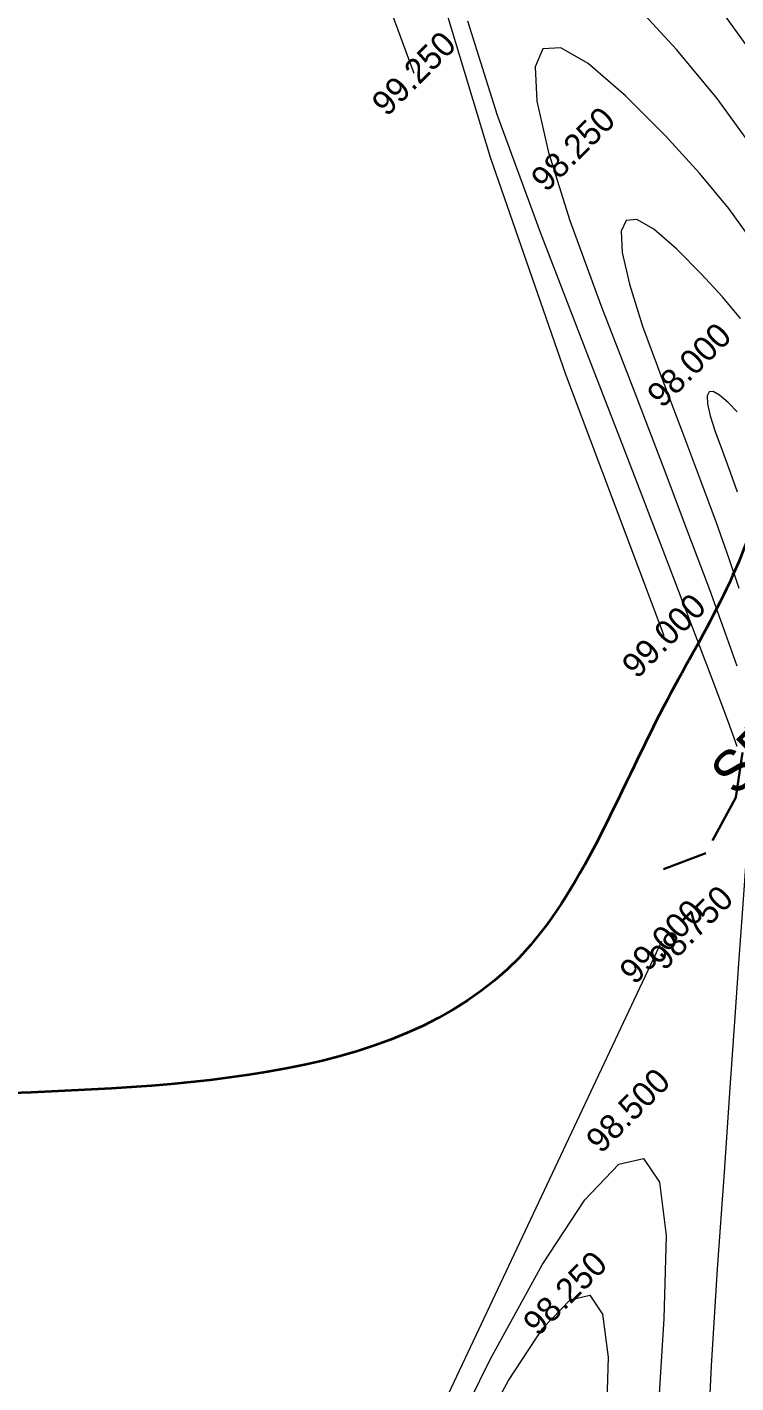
# Model space of a CAD drawing. Extents: x 0 to 10087, y 0 to 10179.
# Drawn here: x 9968.7 to 9990.33, y 9963.27 to 10004.67 of the extents above; entities that cross this region are included whole.
import ezdxf
from ezdxf.enums import TextEntityAlignment as Align

# ---------------------------------------------------------------- set-up
doc = ezdxf.new("R2010")
doc.units = 0
doc.header["$MEASUREMENT"] = 0
doc.linetypes.add('DASHED', pattern=[0.75, 0.5, -0.25])
for name, color, linetype in [('2', 1, 'Continuous'), ('Contour_RL', 44, 'Continuous'), ('WELL', 4, 'Continuous')]:
    doc.layers.add(name, color=color, linetype=linetype)
doc.layers.add('Contours', color=42, linetype='Continuous', lineweight=13)
doc.layers.add('SB', color=1, linetype='DASHED', lineweight=30)

msp = doc.modelspace()

# ---------------------------------------------------------------- linework, layer by layer
at = {"layer": 'Contours', "color": 122, "linetype": 'Continuous'}
for points in [[(9978.488, 10008.735), (9980.497, 10003.262)], [(9981.244, 10005.966), (9982.836, 10000.699), (9985.131, 9994.075), (9988.129, 9986.093)], [(9990.77, 10001.09), (9989.754, 10002.496), (9988.519, 10003.993), (9987.066, 10005.579)], [(9990.695, 10004.062), (9989.397, 10005.859)], [(9982.141, 10004.86), (9983.043, 10001.986), (9984.358, 9998.406), (9985.785, 9994.714), (9987.022, 9991.506), (9988.069, 9988.781), (9988.926, 9986.539), (9989.594, 9984.782), (9990.072, 9983.508), (9990.36, 9982.717)], [(9990.844, 9998.117), (9990.11, 9999.133), (9989.218, 10000.215), (9988.168, 10001.361), (9986.961, 10002.573), (9985.823, 10003.561), (9984.984, 10004.039), (9984.443, 10004.006), (9984.201, 10003.462), (9984.256, 10002.407), (9984.61, 10000.842), (9985.262, 9998.765), (9986.212, 9996.178), (9987.243, 9993.504), (9988.138, 9991.165), (9988.896, 9989.162), (9989.519, 9987.494), (9990.005, 9986.162), (9990.354, 9985.166)], [(9990.466, 9995.771), (9989.917, 9996.437), (9989.27, 9997.143), (9988.526, 9997.89), (9987.826, 9998.498), (9987.309, 9998.793), (9986.976, 9998.772), (9986.826, 9998.437), (9986.861, 9997.788), (9987.079, 9996.823), (9987.48, 9995.544), (9988.066, 9993.951), (9988.701, 9992.294), (9989.254, 9990.825), (9989.724, 9989.543), (9990.111, 9988.45), (9990.415, 9987.544)], [(9990.373, 9992.925), (9990.092, 9993.206), (9989.829, 9993.435), (9989.634, 9993.546), (9989.509, 9993.538), (9989.452, 9993.412), (9989.465, 9993.168), (9989.547, 9992.805), (9989.698, 9992.323), (9989.918, 9991.723), (9990.159, 9991.084), (9990.369, 9990.484)], [(9989.467, 9961.213), (9989.587, 9963.787), (9989.772, 9966.749), (9989.978, 9969.709), (9990.156, 9972.275), (9990.307, 9974.448), (9990.431, 9976.226), (9990.529, 9977.611), (9990.599, 9978.602), (9990.643, 9979.199), (9990.66, 9979.403), (9990.715, 9979.259), (9990.874, 9978.815), (9991.137, 9978.07), (9991.504, 9977.025), (9991.975, 9975.679), (9992.55, 9974.032), (9993.229, 9972.085), (9994.012, 9969.837), (9994.803, 9967.584), (9995.509, 9965.624), (9996.129, 9963.956), (9996.663, 9962.579)], [(9988.057, 9976.751), (9984.224, 9968.604), (9980.889, 9961.521)], [(9980.971, 9960.194), (9982.83, 9963.988), (9984.414, 9966.877), (9985.722, 9968.863), (9986.755, 9969.945), (9987.512, 9970.124), (9987.994, 9969.398), (9988.2, 9967.769), (9988.131, 9965.236), (9987.962, 9962.434)], [(9982.126, 9961.032), (9983.394, 9963.346), (9984.442, 9964.937), (9985.269, 9965.804), (9985.876, 9965.947), (9986.262, 9965.365), (9986.427, 9964.06), (9986.372, 9962.032)]]:
    msp.add_lwpolyline(points, dxfattribs=at)
at = {"layer": 'SB', "ltscale": 3}
msp.add_lwpolyline([(9991.143, 9994.626), (9991.038, 9990.377), (9991.183, 9986.972), (9990.327, 9981.149), (9989.411, 9979.448), (9988.125, 9978.961)], dxfattribs=at)
at = {"layer": 'WELL', "linetype": 'Continuous', "lineweight": 35}
msp.add_spline([(9991.143, 9994.626), (9991.038, 9990.377), (9988.133, 9983.938), (9983.715, 9976.255), (9966.391, 9972.037), (9943.736, 9969.706)], degree=3, dxfattribs=at)

# ---------------------------------------------------------------- texts
at = {"layer": '2'}
msp.add_text('SB', height=1.25, rotation=45, dxfattribs=at).set_placement((9990.327, 9981.149))
at = {"layer": 'Contour_RL', "color": 122, "linetype": 'Continuous'}
for s, p in [('99.250', (9980.497, 10003.262)), ('98.250', (9985.357, 10000.954)), ('98.000', (9988.899, 9994.36)), ('99.000', (9988.129, 9986.093)), ('98.750', (9988.958, 9977.176)), ('99.000', (9988.057, 9976.751)), ('98.500', (9987.034, 9971.595)), ('98.250', (9985.111, 9966.014))]:
    msp.add_text(s, height=0.75, rotation=45, dxfattribs=at).set_placement(p, align=Align.MIDDLE_CENTER)

doc.saveas('drawing.dxf')
